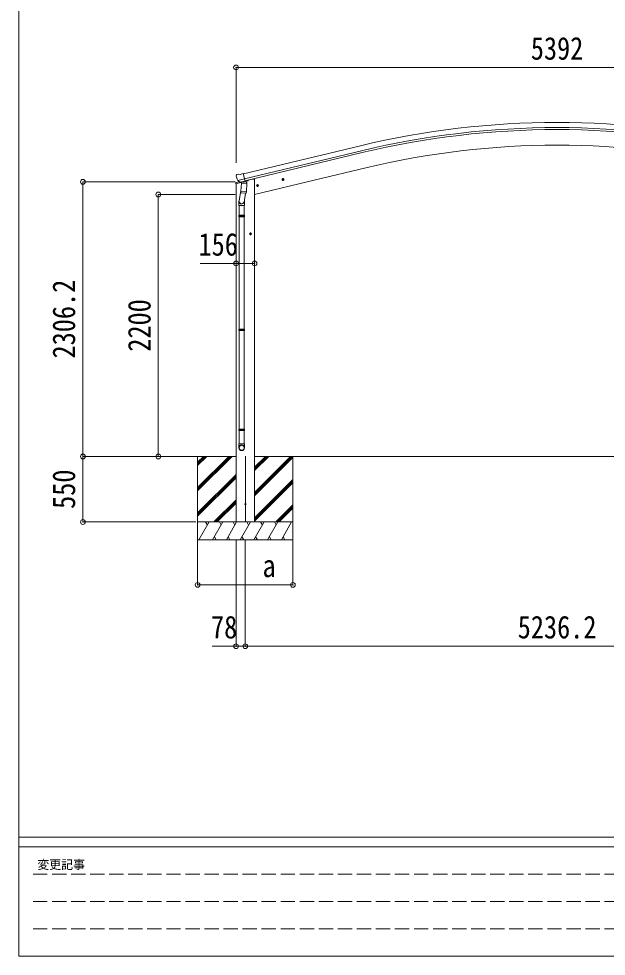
# Model space of a CAD drawing. Units: millimetres at full size, sheet at 1:40. Extents: x -11181 to 11305, y -7804 to 7716.
# Drawn here: x -11181 to -6246, y -7804 to 69 of the extents above; entities that cross this region are included whole.
import ezdxf
from ezdxf.enums import TextEntityAlignment as Align

# ---------------------------------------------------------------- set-up
doc = ezdxf.new("R2010")
doc.units = ezdxf.units.MM
doc.header["$LTSCALE"] = 40
doc.header["$PDMODE"] = 32
doc.header["$PDSIZE"] = 40
doc.linetypes.add('DASHED3', pattern=[4, 3, -1])
for name, color, linetype, lineweight in [('0-0_0', 7, 'Continuous', 9), ('0-1_本体', 4, 'Continuous', 9), ('0-2_部品', 7, 'Continuous', 9), ('0-8_PARTS2', 2, 'Continuous', 9), ('0-A_寸法', 6, 'Continuous', 9), ('F-0_240', 7, 'Continuous', 9)]:
    doc.layers.add(name, color=color, linetype=linetype, lineweight=lineweight)
doc.styles.add('ＭＳ ゴシック', font='')
doc.styles.get('ＭＳ ゴシック').set_extended_font_data('MS Gothic')

msp = doc.modelspace()

# ---------------------------------------------------------------- linework, layer by layer
at = {"layer": '0-0_0'}
for p, q in [((-9355.59, -3607.1), (-9857.26, -3607.11)), ((-9678.04, -3655.7), (-9629.44, -3607.1)), ((-9678.04, -3607.11), (-9678.04, -4307.11)), ((-9678.04, -3867.83), (-9417.31, -3607.11)), ((-9678.04, -3881.98), (-9403.17, -3607.11)), ((-9678.04, -3896.12), (-9389.02, -3607.11)), ((-9678.04, -3683.99), (-9601.16, -3607.11)), ((-9678.04, -3669.85), (-9615.3, -3607.11)), ((-9199.59, -3909.88), (-8896.81, -3607.11)), ((-9199.59, -3924.03), (-8882.67, -3607.11)), ((-9199.59, -3726.04), (-9080.66, -3607.11)), ((-9199.59, -3711.9), (-9094.8, -3607.11)), ((-9199.59, -3697.75), (-9108.94, -3607.11)), ((-9199.59, -3938.17), (-8878.04, -3616.62)), ((-9199.09, -3607.11), (-4119.94, -3607.11)), ((-8878.04, -3607.11), (-8878.04, -4307.11)), ((-9678.04, -4079.97), (-9355.59, -3757.52)), ((-9678.04, -4094.11), (-9355.59, -3771.66)), ((-9678.04, -4108.25), (-9355.59, -3785.8)), ((-9199.59, -4122.02), (-8878.04, -3800.47)), ((-9199.59, -4136.16), (-8878.04, -3814.61)), ((-9199.59, -4150.3), (-8878.04, -3828.75)), ((-9543.05, -4157.11), (-9355.59, -3969.65)), ((-9528.91, -4157.11), (-9355.59, -3983.79)), ((-9514.76, -4157.11), (-9355.59, -3997.93)), ((-9022.55, -4157.11), (-8878.04, -4012.6)), ((-9008.41, -4157.11), (-8878.04, -4026.74)), ((-8994.26, -4157.11), (-8878.04, -4040.88)), ((-8878.04, -4157.11), (-9678.04, -4157.11)), ((-9667.75, -4307.11), (-9581.15, -4157.11)), ((-9596.15, -4183.09), (-9611.15, -4157.11)), ((-9552.28, -4307.11), (-9465.68, -4157.11)), ((-9480.68, -4183.09), (-9495.68, -4157.11)), ((-9436.81, -4307.11), (-9350.21, -4157.11)), ((-9365.21, -4183.09), (-9380.21, -4157.11)), ((-9211.04, -4157.11), (-9345.04, -4157.11)), ((-9321.34, -4307.11), (-9234.74, -4157.11)), ((-9249.74, -4183.09), (-9264.74, -4157.11)), ((-9205.87, -4307.11), (-9119.27, -4157.11)), ((-9134.27, -4183.09), (-9149.27, -4157.11)), ((-9090.4, -4307.11), (-9003.8, -4157.11)), ((-9033.8, -4157.11), (-9018.8, -4183.09)), ((-8974.93, -4307.11), (-8888.33, -4157.11)), ((-9678.04, -4307.11), (-8878.04, -4307.11)), ((-9537.28, -4281.13), (-9522.28, -4307.11)), ((-9421.81, -4281.13), (-9406.81, -4307.11)), ((-9306.34, -4281.13), (-9291.34, -4307.11)), ((-9190.87, -4281.13), (-9175.87, -4307.11)), ((-9075.4, -4281.13), (-9060.4, -4307.11)), ((-8959.93, -4281.13), (-8944.93, -4307.11))]:
    msp.add_line(p, q, dxfattribs=at)
at = {"layer": '0-1_本体'}
for p, q in [((-8310.67, -997.33), (-9293.92, -1233.38)), ((-8300.6, -1039.3), (-9283.84, -1275.36)), ((-8296.67, -1055.67), (-9279.92, -1291.7)), ((-8688.88, -1284.55), (-8266.09, -1183.05)), ((-9355.59, -4157.11), (-9355.59, -1316.87)), ((-9220.09, -1277.73), (-9253.36, -1285.71)), ((-9199.59, -1277.73), (-9219.59, -1277.73)), ((-9199.59, -4157.11), (-9199.59, -1277.73)), ((-9199.59, -1407.16), (-8688.88, -1284.55))]:
    msp.add_line(p, q, dxfattribs=at)
for radius in [7073, 7029.83, 7013, 6882]:
    msp.add_arc((-6659.51, -7874.9), radius, 76.5, 103.5, dxfattribs=at)
at = {"layer": '0-2_部品'}
for p, q in [((-9355.3, -1249.29), (-9355.02, -1250.44)), ((-9351.08, -1240.71), (-9354.93, -1247.01)), ((-9347.98, -1238.46), (-9334.8, -1235.3)), ((-9320.24, -1237.98), (-9333.5, -1235.28)), ((-9320.24, -1237.98), (-9294.31, -1231.75)), ((-9357.42, -1317.43), (-9314.6, -1307.15)), ((-9357.42, -1310.54), (-9357.42, -1317.43)), ((-9328.18, -1301.15), (-9355.12, -1307.62)), ((-9341.24, -1289.6), (-9283.74, -1275.79)), ((-9324.39, -1304.51), (-9340.77, -1290.01)), ((-9321.68, -1305.07), (-9314.16, -1303.27)), ((-9320.84, -1304.96), (-9319.32, -1304.59)), ((-9319.32, -1304.59), (-9282.61, -1295.78)), ((-9317.48, -1304.82), (-9317.53, -1305.56)), ((-9316.77, -1306.6), (-9290.96, -1313.04)), ((-9309.86, -1311.95), (-9314.53, -1378.78)), ((-9264.17, -1315.14), (-9309.86, -1311.95)), ((-9308.08, -1308.77), (-9308.31, -1312.05)), ((-9288.56, -1297.6), (-9289.58, -1312.21)), ((-9282.61, -1295.78), (-9281.08, -1295.41)), ((-9279.53, -1293.31), (-9278.58, -1293.37)), ((-9278.58, -1293.37), (-9265.27, -1308.69)), ((-9274.9, -1297.62), (-9256.69, -1293.25)), ((-9268.84, -1381.98), (-9264.17, -1315.14)), ((-9265.27, -1308.69), (-9265.71, -1315.03)), ((-9252.86, -1285.23), (-9252.86, -1288.39)), ((-9165.09, -1329.98), (-9184.54, -1334.65)), ((-9182.12, -1334.07), (-9179.99, -1326.87)), ((-9176.95, -1339.51), (-9182.12, -1334.07)), ((-9179.99, -1326.87), (-9172.69, -1325.12)), ((-9172.48, -1342.04), (-9177.15, -1322.59)), ((-9172.69, -1325.12), (-9167.52, -1330.56)), ((-8951.17, -1278.62), (-8970.62, -1283.29)), ((-8968.2, -1282.71), (-8966.06, -1275.51)), ((-8963.03, -1288.15), (-8968.2, -1282.71)), ((-8966.06, -1275.51), (-8958.77, -1273.76)), ((-8958.56, -1290.68), (-8963.23, -1271.23)), ((-8958.77, -1273.76), (-8953.6, -1279.2)), ((-9314.17, -1373.66), (-9328.71, -1461.53)), ((-9315.39, -1391.25), (-9314.52, -1378.78)), ((-9314.99, -1392.61), (-9315, -1392.61)), ((-9268.84, -1381.98), (-9314.53, -1378.78)), ((-9313.55, -1393.39), (-9271.85, -1396.3)), ((-9275.38, -1396.06), (-9288.01, -1470.85)), ((-9268.85, -1381.98), (-9269.74, -1394.67)), ((-9330.86, -1498.69), (-9330.86, -1464.34)), ((-9284.86, -1464.03), (-9284.86, -1498.69)), ((-9284.86, -1498.69), (-9330.86, -1498.69)), ((-9328.86, -1498.69), (-9328.86, -1581.35)), ((-9286.86, -1498.69), (-9286.86, -1581.35)), ((-9330.86, -1583.35), (-9329.86, -1581.35)), ((-9284.86, -1583.35), (-9330.86, -1583.35)), ((-9284.86, -1591.35), (-9330.86, -1591.35)), ((-9285.86, -1581.35), (-9329.86, -1581.35)), ((-9285.86, -1593.35), (-9329.86, -1593.35)), ((-9328.86, -1593.35), (-9328.86, -2537.54)), ((-9286.86, -1593.35), (-9286.86, -2537.54)), ((-9284.86, -1583.35), (-9285.86, -1581.35)), ((-9284.86, -1591.35), (-9285.86, -1593.35)), ((-9284.86, -1583.35), (-9284.86, -1591.35)), ((-9240.86, -1737.23), (-9237.11, -1730.73)), ((-9237.11, -1730.73), (-9229.6, -1730.73)), ((-9233.35, -1747.23), (-9233.35, -1727.23)), ((-9229.6, -1730.73), (-9225.85, -1737.23)), ((-9223.35, -1737.23), (-9243.35, -1737.23)), ((-9237.11, -1743.73), (-9240.86, -1737.23)), ((-9330.86, -2539.54), (-9329.86, -2537.54)), ((-9284.86, -2539.54), (-9330.86, -2539.54)), ((-9284.86, -2547.54), (-9330.86, -2547.54)), ((-9285.86, -2537.54), (-9329.86, -2537.54)), ((-9285.86, -2549.54), (-9329.86, -2549.54)), ((-9328.86, -2549.54), (-9328.86, -3377.72)), ((-9286.86, -2549.54), (-9286.86, -3377.72)), ((-9284.86, -2539.54), (-9285.86, -2537.54)), ((-9284.86, -2547.54), (-9285.86, -2549.54)), ((-9284.86, -2539.54), (-9284.86, -2547.54)), ((-9330.86, -3379.72), (-9329.86, -3377.72)), ((-9284.86, -3379.72), (-9330.86, -3379.72)), ((-9285.86, -3377.72), (-9329.86, -3377.72)), ((-9284.86, -3379.72), (-9285.86, -3377.72)), ((-9284.86, -3379.72), (-9284.86, -3387.72)), ((-9284.86, -3387.72), (-9330.86, -3387.72)), ((-9285.86, -3389.72), (-9329.86, -3389.72)), ((-9328.86, -3389.72), (-9328.86, -3499.72)), ((-9286.86, -3389.72), (-9286.86, -3499.72)), ((-9284.86, -3387.72), (-9285.86, -3389.72)), ((-9330.86, -3533.87), (-9330.86, -3499.72)), ((-9284.86, -3499.72), (-9330.86, -3499.72)), ((-9284.86, -3533.87), (-9284.86, -3499.72))]:
    msp.add_line(p, q, dxfattribs=at)
for points in [[(-9288.88, -1297.2), (-9279.16, -1294.86), (-9294.31, -1231.75)], [(-9341.51, -1289.02), (-9340.93, -1289.86), (-9340.77, -1290.01)], [(-9288.88, -1297.2), (-9289.12, -1297.35), (-9313.88, -1303.3), (-9314.16, -1303.27)], [(-9167.52, -1330.56), (-9169.65, -1337.76), (-9176.95, -1339.51)], [(-8953.6, -1279.2), (-8955.73, -1286.4), (-8963.03, -1288.15)], [(-9330.86, -1583.35), (-9330.86, -1591.35), (-9329.86, -1593.35)], [(-9225.85, -1737.23), (-9229.6, -1743.73), (-9237.11, -1743.73)], [(-9330.86, -2539.54), (-9330.86, -2547.54), (-9329.86, -2549.54)], [(-9330.86, -3379.72), (-9330.86, -3387.72), (-9329.86, -3389.72)]]:
    msp.add_lwpolyline(points, dxfattribs=at)
for centre, radius in [((-9174.82, -1332.31), 8.5), ((-9174.82, -1332.31), 7.7), ((-9174.82, -1332.31), 6.5), ((-8960.9, -1280.95), 8.5), ((-8960.9, -1280.95), 7.7), ((-8960.9, -1280.95), 6.5), ((-9233.35, -1737.23), 8.5), ((-9233.35, -1737.23), 7.7), ((-9233.35, -1737.23), 6.5)]:
    msp.add_circle(centre, radius, dxfattribs=at)
at = {"layer": '0-2_部品', "color": 4}
msp.add_circle((-9277.09, -4007.11), 4.5, dxfattribs=at)
at = {"layer": '0-2_部品'}
for centre, radius, start, end in [((-9158.22, -1203.19), 202.4, 193.5, 205.09125), ((-9346.81, -1243.33), 5, 103.5, 148.5), ((-9334.1, -1238.22), 3, 78.5, 103.5), ((-9354.42, -1310.54), 3, 103.5, 180), ((-9320.96, -1304.47), 0.5, 248.23754, 283.5), ((-9317.98, -1304.78), 0.5, 356, 103.5), ((-9316.53, -1305.63), 1, 176, 256), ((-9290.61, -1312.06), 1.03, 250.03897, 351.96569), ((-9287.96, -1297.68), 0.604, 100.59842, 172.20595), ((-9281.2, -1294.92), 0.5, 283.5, 318.76246), ((-9257.86, -1288.39), 5, 283.5, 0), ((-9313.45, -1391.42), 1.95, 175.04017, 217.47766), ((-9313.41, -1391.39), 2, 217.40962, 266), ((-9271.71, -1394.31), 2, 266, 349.46843), ((-9300.86, -1464.34), 30, 177.45142, 180)]:
    msp.add_arc(centre, radius, start, end, dxfattribs=at)
for centre, major_axis, ratio, start_param, end_param in [((-9352.38, -1248.58), (-1.57, -2.57), 0.99628, 4.712389, 5.4996506), ((-9322.4, -1302.25), (-0.73, -2.92), 0.997631, 5.8041905, 6.6006116), ((-9322.35, -1302.02), (2.63, 3.16), 0.650902, 4.0958226, 4.1686332), ((-9322.38, -1302.15), (-0.73, -2.92), 0.997631, 0.3902369, 0.4789948), ((-9307.86, -1464.03), (23, 0), 0.996195, 2.5560258, 6.5663028), ((-9307.86, -1464.03), (21, 0), 0.996195, 2.9349147, 5.9512394), ((-9307.86, -3532.12), (-23, 0), 0.996195, 3.1415927, 6.2831853), ((-9307.86, -3533.87), (-23, 0), 0.996195, 3.1415927, 6.2831853), ((-9307.86, -3533.87), (0, -23.43), 0.981806, 4.712389, 7.8539816)]:
    msp.add_ellipse(centre, major_axis=major_axis, ratio=ratio, start_param=start_param, end_param=end_param, dxfattribs=at)
msp.add_ellipse((-9307.86, -3533.87), major_axis=(21, 0), ratio=0.996195, dxfattribs=at)
at = {"layer": '0-8_PARTS2', "color": 6}
msp.add_line((-9355.59, -340.21), (-3963.57, -340.21), dxfattribs=at)
at = {"layer": '0-8_PARTS2'}
msp.add_line((-9277.09, -3604.61), (-9277.09, -4159.61), dxfattribs=at)
at = {"layer": '0-A_寸法'}
for p, q in [((-9355.59, -340.21), (-9355.59, -1142.54)), ((-10641.87, -3607.11), (-10641.87, -1300.9)), ((-10641.87, -1300.9), (-9363.04, -1300.9)), ((-10008.16, -3607.11), (-10008.16, -1407.13)), ((-10008.16, -1407.13), (-9363.04, -1407.13)), ((-9355.59, -1985.86), (-9655.59, -1985.86)), ((-9199.59, -1985.86), (-9355.59, -1985.86)), ((-10641.87, -3607.11), (-9692.85, -3607.11)), ((-10641.87, -3607.11), (-9695.6, -3607.11)), ((-10641.87, -3607.11), (-10641.87, -4157.11)), ((-10008.16, -3607.11), (-9695.6, -3607.11)), ((-10641.87, -4157.11), (-9693.88, -4157.11)), ((-9678.04, -4685.01), (-9678.04, -4310.6)), ((-9355.59, -5199.99), (-9355.59, -4310.6)), ((-9277.59, -5199.99), (-9277.59, -4310.6)), ((-9355.59, -5199.99), (-9555.59, -5199.99)), ((-9355.59, -5199.99), (-9277.59, -5199.99)), ((-9277.59, -5199.99), (-4041.44, -5199.99))]:
    msp.add_line(p, q, dxfattribs=at)
msp.add_lwpolyline([(-9678.04, -4685.01), (-8878.04, -4685.01), (-8878.04, -4310.6)], dxfattribs=at)
for p in [(-9355.59, -340.21), (-10641.87, -1300.9), (-10008.16, -1407.13), (-9355.59, -1985.86), (-9199.59, -1985.86), (-10641.87, -3607.11), (-10008.16, -3607.11), (-10641.87, -4157.11), (-9678.04, -4685.01), (-8878.04, -4685.01), (-9355.59, -5199.99), (-9277.59, -5199.99)]:
    msp.add_point(p, dxfattribs=at)
at = {"layer": 'F-0_240', "color": 5}
for p, q in [((-11180.61, 7716.46), (-11180.61, -7803.54)), ((-11180.61, -6803.54), (10739.39, -6803.54)), ((-11180.61, -6883.54), (7183.72, -6883.54)), ((-11180.61, -7803.54), (10739.39, -7803.54))]:
    msp.add_line(p, q, dxfattribs=at)
at = {"layer": 'F-0_240', "color": 4, "linetype": 'DASHED3'}
for p, q in [((-11060.61, -7113.54), (-4656.28, -7113.54)), ((-11060.61, -7343.54), (-4656.28, -7343.54)), ((-11060.61, -7573.54), (-4656.28, -7573.54))]:
    msp.add_line(p, q, dxfattribs=at)

# ---------------------------------------------------------------- texts
at = {"layer": '0-A_寸法', "color": 7, "style": 'ＭＳ ゴシック', "width": 0.85}
for s, p in [('5392', (-6879.58, -332.21)), ('156', (-9670.59, -1977.86)), ('a', (-9133.04, -4677.01)), ('78', (-9565.59, -5191.99)), ('5236.2', (-6989.51, -5191.99))]:
    msp.add_text(s, height=190.6, dxfattribs=at).set_placement(p, align=Align.BOTTOM_LEFT)
for s, p in [('2306.2', (-10649.87, -2784.01)), ('2200', (-10016.16, -2727.12)), ('550', (-10649.87, -4047.11))]:
    msp.add_text(s, height=190.6, rotation=90, dxfattribs=at).set_placement(p, align=Align.BOTTOM_LEFT)
at = {"layer": 'F-0_240', "style": 'ＭＳ ゴシック'}
msp.add_text('変更記事', height=73.31, dxfattribs=at).set_placement((-11024.31, -7093.54), align=Align.BOTTOM_LEFT)

doc.saveas('drawing.dxf')
